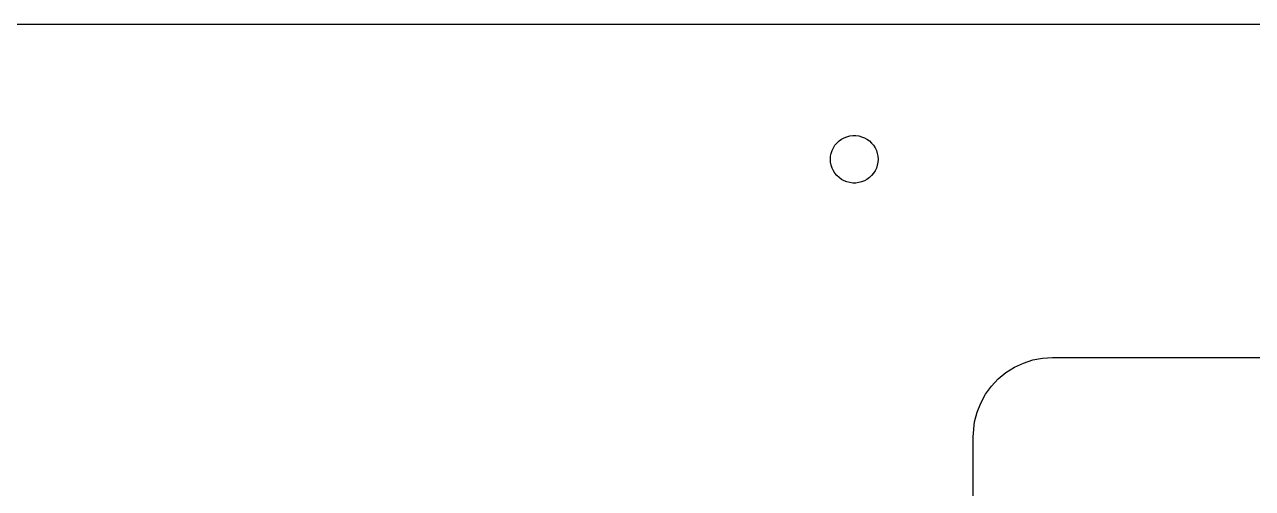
# Model space of a CAD drawing. Header units: metres. Extents: x -400 to 400, y -75 to 435.
# Drawn here: x 108.7 to 186.1, y 405.7 to 435 of the extents above; entities that cross this region are included whole.
import ezdxf

# ---------------------------------------------------------------- set-up
doc = ezdxf.new("R2010")
doc.units = ezdxf.units.M

msp = doc.modelspace()

# ---------------------------------------------------------------- linework, layer by layer
for p, q in [((390, 435), (20, 435)), ((160.361, 427.857), (160.536, 427.927)), ((160.536, 427.927), (160.719, 427.973)), ((160.719, 427.973), (160.906, 427.997)), ((160.906, 427.997), (161.094, 427.997)), ((161.094, 427.997), (161.281, 427.973)), ((161.281, 427.973), (161.464, 427.927)), ((161.464, 427.927), (161.639, 427.857)), ((159.605, 427.052), (159.686, 427.223)), ((159.686, 427.223), (159.786, 427.382)), ((159.786, 427.382), (159.907, 427.527)), ((159.907, 427.527), (160.044, 427.656)), ((160.044, 427.656), (160.196, 427.766)), ((160.196, 427.766), (160.361, 427.857)), ((161.639, 427.857), (161.804, 427.766)), ((161.804, 427.766), (161.956, 427.656)), ((161.956, 427.656), (162.093, 427.527)), ((162.093, 427.527), (162.214, 427.382)), ((162.214, 427.382), (162.314, 427.223)), ((162.314, 427.223), (162.395, 427.052)), ((159.5, 426.5), (159.512, 426.688)), ((159.512, 426.312), (159.5, 426.5)), ((159.512, 426.688), (159.547, 426.873)), ((159.547, 426.873), (159.605, 427.052)), ((162.395, 427.052), (162.453, 426.873)), ((162.453, 426.873), (162.488, 426.688)), ((162.488, 426.688), (162.5, 426.5)), ((162.5, 426.5), (162.488, 426.312)), ((159.547, 426.127), (159.512, 426.312)), ((159.605, 425.948), (159.547, 426.127)), ((159.686, 425.777), (159.605, 425.948)), ((159.786, 425.618), (159.686, 425.777)), ((159.907, 425.473), (159.786, 425.618)), ((162.214, 425.618), (162.093, 425.473)), ((162.314, 425.777), (162.214, 425.618)), ((162.395, 425.948), (162.314, 425.777)), ((162.453, 426.127), (162.395, 425.948)), ((162.488, 426.312), (162.453, 426.127)), ((160.044, 425.344), (159.907, 425.473)), ((160.196, 425.234), (160.044, 425.344)), ((160.361, 425.143), (160.196, 425.234)), ((160.536, 425.073), (160.361, 425.143)), ((160.719, 425.027), (160.536, 425.073)), ((160.906, 425.003), (160.719, 425.027)), ((161.094, 425.003), (160.906, 425.003)), ((161.281, 425.027), (161.094, 425.003)), ((161.464, 425.073), (161.281, 425.027)), ((161.639, 425.143), (161.464, 425.073)), ((161.804, 425.234), (161.639, 425.143)), ((161.956, 425.344), (161.804, 425.234)), ((162.093, 425.473), (161.956, 425.344)), ((172.873, 413.961), (173.5, 414)), ((173.5, 414), (236.5, 414)), ((170.561, 413.045), (171.091, 413.382)), ((171.091, 413.382), (171.659, 413.649)), ((171.659, 413.649), (172.257, 413.843)), ((172.257, 413.843), (172.873, 413.961)), ((169.647, 412.187), (170.077, 412.645)), ((170.077, 412.645), (170.561, 413.045)), ((168.976, 411.129), (169.278, 411.679)), ((169.278, 411.679), (169.647, 412.187)), ((168.745, 410.545), (168.976, 411.129)), ((168.589, 409.937), (168.745, 410.545)), ((168.5, 409), (168.589, 409.937)), ((168.5, 379), (168.5, 409))]:
    msp.add_line(p, q)

doc.saveas('drawing.dxf')
